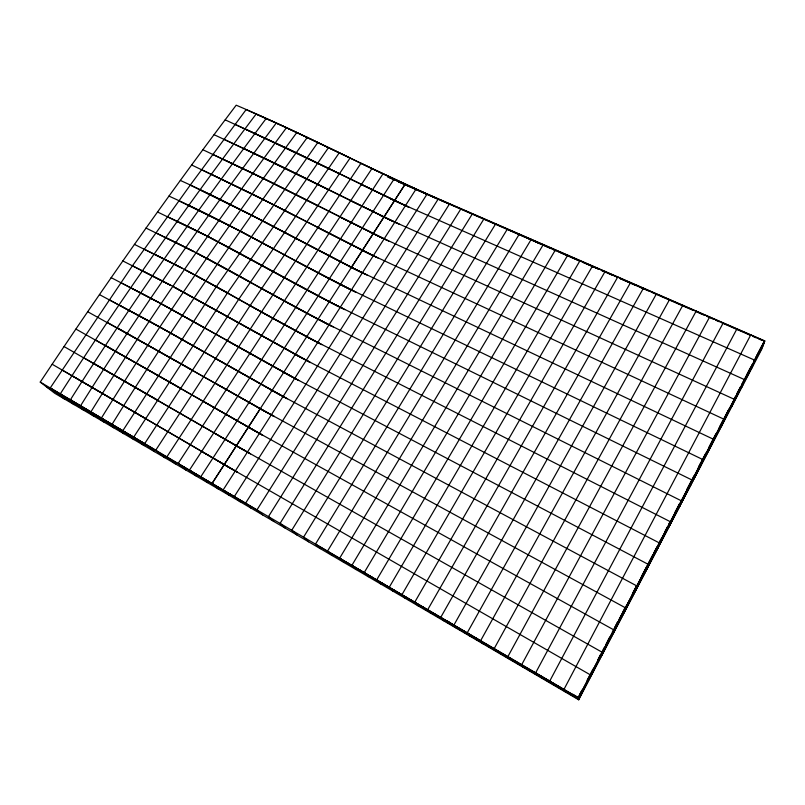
<?xml version="1.0" encoding="UTF-8"?>
<svg xmlns="http://www.w3.org/2000/svg" width="805" height="805" viewBox="0 0 805 805"><rect width="100%" height="100%" fill="white"/><g stroke="black" fill="none" stroke-linecap="round" stroke-linejoin="round"><path stroke-width="1.21" d="M601.868 652.261L604.173 647.633M602.009 655.169L602.12 652.231L233.571 444.259M613.35 630.295L612.223 632.237M613.501 630.114L617.526 622.084M613.47 633.213L613.792 629.872L245.917 425.865M624.811 611.498L625.344 607.765L258.033 407.582M636.01 587.871L636.101 587.348M636.031 590.005L636.765 585.899L270.661 389.791M646.938 567.726L647.059 567.163M647.089 567.485L647.21 566.931M647.129 568.743L648.065 564.265L282.646 371.9M658.52 544.25L658.661 543.637M658.108 546.384L658.259 545.77M658.108 547.702L659.245 542.872L294.197 353.999M668.854 525.806L669.025 525.162M669.519 523.19L669.871 522.173M668.975 526.893L670.303 521.7L305.648 336.259M679.732 506.295L681.251 500.76L316.989 318.7M690.821 482.98L691.032 482.235M691.254 481.491L693.94 475.866M690.368 485.908L692.069 480.032L328.219 301.291M702.02 460.732L702.262 459.937M700.903 465.733L702.785 459.534L339.348 284.054M713.039 439.278L715.907 433.784M711.328 445.769L713.381 439.238L349.964 266.777M721.642 426.006L723.866 419.164L360.892 249.852M731.856 406.455L734.251 399.29L370.582 232.565M743.82 380.674L750.26 368.026M741.958 387.094L744.524 379.628L380.493 215.599M753.812 361.566L754.154 360.57M754.044 361.022L764.207 341.33M751.961 367.925L754.688 360.167L390.395 198.825M388.191 176.989L764.75 340.907L761.872 348.947L578.704 699.807L54.841 393.353L40.25 382.083C102.859 287.898 167.903 195.343 236.197 105.193C304.682 134.334 370.37 169.523 438.554 199.308M669.096 526.43L753.339 364.001M756.026 357.571L762.405 345.345M764.75 340.907L578.393 697.794L46.398 386.833M636.604 586.835L578.433 698.066L535.899 673.201M636.664 586.473L691.646 481.491M691.737 481.179L723.443 420.472M723.564 420.109L754.205 361.556M754.285 361.314L764.327 342.095M613.672 631.16L578.473 698.338L378.048 581.26M613.702 630.879L636.503 587.358M636.574 587.006L691.435 482.235M691.525 481.923L712.596 441.734M712.727 441.321L743.629 382.214M743.74 381.922L753.852 362.552M753.933 362.3L763.955 343.121M613.631 631.593L578.523 698.609L390.848 588.888M613.662 631.311L691.213 482.98M691.304 482.668L712.334 442.569M712.465 442.146L733.003 403.023M733.114 402.681L743.307 383.16M743.407 382.868L763.593 344.148M613.591 632.006L578.564 698.881L416.648 604.233M613.621 631.734L691.002 483.725M691.092 483.413L712.073 443.394M712.204 442.981L732.701 403.919M732.812 403.587L742.985 384.106M743.085 383.814L763.371 344.761M613.551 632.428L578.604 699.143L442.659 619.629M613.571 632.156L680.054 505.107M680.104 504.926L690.791 484.459M690.881 484.157L711.811 444.209M711.942 443.797L722.316 423.943M613.531 632.569L679.863 505.802M679.913 505.621L690.579 485.204M690.67 484.892L701.225 464.666M582.075 689.935L578.161 697.432L572.778 694.282M587.107 680.295L589.351 676.009M590.669 673.584L592.993 669.046M597.632 660.251L600.54 654.586M605.883 644.574L609.345 637.731M622.637 612.293L624.911 607.946M632.921 592.752L636.292 586.302M641.424 576.581L646.979 565.955M686.987 489.309L691.465 480.736M698.931 466.306L705.341 454M708.672 447.822L712.878 439.58M719.891 426.177L722.789 420.613M723.323 419.818L728.424 410.047M733.788 399.652L735.478 396.432M737.159 393.202L740.53 386.762M741.647 384.609L743.89 380.312M579.872 694.504L581.552 691.294M599.373 657.293L601.687 652.855M608.157 640.589L611.015 635.105M614.638 627.94L618.039 621.43M619.176 619.256L622.577 612.746M624.992 608.278L626.109 606.135M632.277 594.332L636.192 586.825M647.683 564.647L652.885 554.695M654.042 552.482L656.93 546.947M658.832 543.315L661.116 538.937M664.548 532.367L667.405 526.903M668.553 524.709L669.69 522.525M674.962 512.423L679.48 503.759M687.339 488.977L690.69 482.557M691.505 480.867L692.612 478.744M698.146 468.148L700.913 462.855M705.532 454.171L706.689 451.957M718.473 429.236L719.62 427.042M725.869 415.279L729.26 408.779M736.847 394.138L739.091 389.851M746.597 375.372L752.695 363.689M756.378 356.575L761.611 346.553M762.768 344.329L763.935 342.095M658.208 547.309L578.574 698.982L339.881 558.418M750.793 334.83L564.013 689.291L564.607 691.565M736.967 328.812L549.785 680.98L550.64 683.395M723.252 322.845L535.697 672.749L536.814 675.304M709.668 316.928L521.751 664.588L523.109 667.285M696.194 311.062L507.935 656.518L509.535 659.345M682.841 305.256L494.24 648.518L496.091 651.487M669.609 299.49L480.686 640.599L482.779 643.688M656.488 293.785L467.262 632.75L469.577 635.97M643.487 288.12L453.96 624.982L456.505 628.323M630.587 282.505L440.788 617.284L443.555 620.746M617.797 276.94L427.727 609.657L430.715 613.239M605.129 271.426L414.796 602.1L417.996 605.803M592.561 265.952L401.987 594.613L405.398 598.427M580.093 260.528L389.288 587.197L392.91 591.122M567.736 255.145L376.71 579.842L380.534 583.887M555.48 249.812L364.242 572.556L368.267 576.712M543.325 244.519L351.896 565.341L356.112 569.598M531.28 239.276L339.65 558.187L344.067 562.544M519.326 234.074L327.524 551.103L332.123 555.561M507.472 228.912L315.5 544.079L320.279 548.638M495.719 223.8L303.586 537.116L308.546 541.775M484.057 218.719L291.772 530.213L296.924 534.973M472.485 213.687L280.07 523.381L285.393 528.221M461.013 208.696L268.468 516.599L273.962 521.539M449.633 203.735L256.966 509.877L262.631 514.908M438.353 198.825L245.565 503.216L251.391 508.337M427.153 193.955L234.265 496.615L240.252 501.817M416.044 189.115L223.066 490.064L229.204 495.357M144.115 445.588L133.69 437.135L227.513 292.859L328.561 147.536M438.473 199.308L371.94 168.597L272.774 318.337L178.106 463.519L212.007 483.614L260.226 408.779L274.414 416.588M405.026 184.315L211.957 483.574L218.256 488.957M154.449 451.625L144.659 443.656L238.773 299.208L339.297 152.729L371.94 168.597M64.44 398.978L50.242 387.95L132.453 265.761L190.232 185.13L251.804 215.197L351.382 267.451L405.046 184.395M83.881 410.349L70.407 399.793C131.446 303.143 197.527 209.934 266.143 118.546M74.12 404.643L60.295 393.856C121.696 297.92 187.555 205.023 256.101 114.079L286.489 127.683L350.115 157.981L250.083 305.608L155.727 450.226L164.864 457.723M427.284 194.438L360.992 163.274L261.434 311.998L166.887 456.858L175.359 463.861M196.631 476.298L189.386 470.221L382.928 173.91M393.977 179.193L200.697 476.922L207.398 482.598M317.905 142.425L216.354 286.61L122.823 430.695L133.871 439.59M339.297 152.729L307.329 137.403C239.296 231.035 173.055 325.904 112.056 424.326L123.708 433.643M296.854 132.483C228.489 225.46 162.107 319.806 101.42 418.037L113.636 427.747M286.489 127.683C217.903 220.057 151.491 313.96 90.925 411.838L103.634 421.901M307.329 137.403L276.256 123.044C207.589 214.895 141.278 308.406 80.581 405.76L93.722 416.105M190.232 185.13L246.119 109.621L276.256 123.044M387.849 177.05L394.631 180.008M396.895 180.994L764.68 341.109M507.542 229.385L519.859 234.768M522.103 235.744L525.464 237.213M527.698 238.2L531.058 239.659M533.302 240.645L543.375 245.052M398.445 181.88L580.113 261.263M581.25 261.474L599.514 269.434M601.768 270.42L617.888 277.433M619.769 278.389L643.426 288.693M559.133 252.015L569.397 256.483M570.262 256.855L580.797 261.444M582.911 262.37L599.011 269.383M601.305 270.379L606.356 272.694M608.761 273.62L612.192 275.119M620.192 278.611L632.549 283.984M632.78 284.084L636.212 285.584M640.388 287.405L648.84 291.078M651.104 292.064L669.297 299.993M669.77 300.195L682.399 305.699M682.992 305.95L687.792 308.043M688.678 308.426L693.437 310.499M695.49 311.394L700.924 313.759M701.175 313.87L704.687 315.399M706.649 316.254L713.673 319.313M715.826 320.249L719.348 321.789M721.552 322.745L732.278 327.424M732.449 327.494L737.903 329.869M738.125 329.959L750.602 335.393M752.866 336.389L756.267 337.869M758.541 338.855L761.943 340.334M440.788 200.294L444.149 201.763M446.393 202.749L449.754 204.218M520.513 235.04L545.367 246.028M547.621 247.024L551.012 248.524M531.33 239.739L538.163 242.818M546.142 246.4L548.416 247.427M409.01 207.277L361.314 184.576M235.171 124.443L296.552 152.859L402.299 204.299M225.209 119.885L286.057 147.848L407.873 206.774M245.183 129.021L339.428 173.769M553.397 249.641L555.631 250.667M224.102 139.386L285.614 168.356L391.683 220.812M399.511 224.364L350.588 200.707M214.13 134.737L264.664 158.253L328.631 189.688M212.912 154.469L274.505 183.892L382.073 238.039M244.227 148.724L397.257 223.337M202.951 149.77L263.939 178.67L386.541 240.061M222.945 159.189L253.495 173.588L317.713 205.728M388.795 241.098L339.76 216.998M201.622 169.714L263.235 199.489L295.697 216.193M191.681 165.005L252.629 194.156L377.988 258.002M180.34 180.441C243.603 209.018 303.716 243.855 365.933 274.525M211.624 174.444L273.952 204.953L371.256 254.883M168.939 196.088C232.947 224.937 293.211 261.142 356.062 292.275M178.76 200.767L240.252 231.085L273.157 248.725M157.478 211.957L205.748 235.483M200.193 189.869L262.591 220.812L360.348 271.879M167.229 216.626C228.087 244.489 285.061 279.888 344.953 309.653M188.662 205.486C243.462 230.965 295.415 261.977 349.4 289.075M351.382 267.451L367.07 275.058M145.957 228.056L184.154 246.753M177.07 221.345L207.338 236.117L338.281 306.393M155.657 232.746L194.075 251.754M376.851 257.479L317.733 227.674M165.448 237.485C222.784 264.614 276.558 298.514 333.23 326.941M134.395 244.368L171.405 262.762M144.065 249.117L182.423 268.397M207.952 236.59L317.995 295.918L342.98 308.677M153.825 253.927C210.709 281.378 264.231 315.137 320.43 343.896M354.925 291.732L295.485 260.83M122.793 260.911L169.714 284.859M187.454 248.433L192.969 251.22M196.269 252.891L306.755 313.256L331.751 326.206M132.453 265.761L170.821 285.413M142.223 270.671L172.371 286.097L303.203 358.758M173.608 263.899L180.219 267.29M185.724 270.128L227.513 292.859M321.899 344.651L272.774 318.337L195.524 275.32M111.15 277.655L149.358 297.508M120.851 282.656L160.376 303.364M197.346 253.454L204.983 257.439M207.167 258.576L250.285 282.122M130.641 287.707L160.839 303.495L297.448 379.799M310.468 362.532L183.932 292.436M327.061 323.882L261.565 288.432M186.79 270.711L192.244 273.589M99.468 294.61L159.933 327.011L285.795 398.002M151.561 298.685L158.183 302.207M161.483 303.968L204.39 327.746M109.218 299.782L170.72 333.049L204.037 352.006M308.999 361.767L174.121 287.164L181.749 291.269M298.927 380.574L172.391 309.895M314.644 340.948L250.083 305.608M119.07 304.994L149.368 321.185L287.274 398.787M162.57 304.552L170.207 308.707M87.735 311.766L192.375 370.048M107.478 322.483L268.236 413.217M291.662 376.74L226.98 340.646M117.47 327.917L260.226 408.779M279.999 394.893L215.327 358.487M274.032 416.386L214.915 383.009M75.962 329.094L180.622 388.241M95.845 340.153L256.453 431.782M262.531 435.153L105.888 345.737M262.158 434.942L203.061 401.222M64.128 346.603L250.536 453.899M84.123 357.953L249.379 453.235M94.205 363.669L157.72 400.166M220.389 462.412L590.317 674.832L590.417 677.367M213.697 432.738L244.458 450.468M62.216 370.048L236.932 471.961M52.224 364.273L145.786 418.6M72.279 375.855L237.274 472.163M522.676 666.419L564.386 690.7M201.592 451.394L231.297 468.721M447.5 621.118L450.709 623M340.263 558.791L481.048 641.122M352.731 566.187L564.134 689.744M536.432 674.419L455.378 626.854M257.258 510.139L189.386 470.221M315.751 544.311L482.054 642.621M212.007 483.614L245.867 503.477M365.339 573.683L428.632 610.743M441.603 618.31L481.31 641.525M50.242 387.95L144.659 443.656M40.25 382.083L155.727 450.226M70.407 399.793L234.577 496.876M352.147 565.603L389.992 587.962M178.106 463.519L185.955 470.06M467.443 632.71L468.731 634.793M578.372 697.683L578.704 699.807M592.561 266.405L592.561 267.21"/></g></svg>
